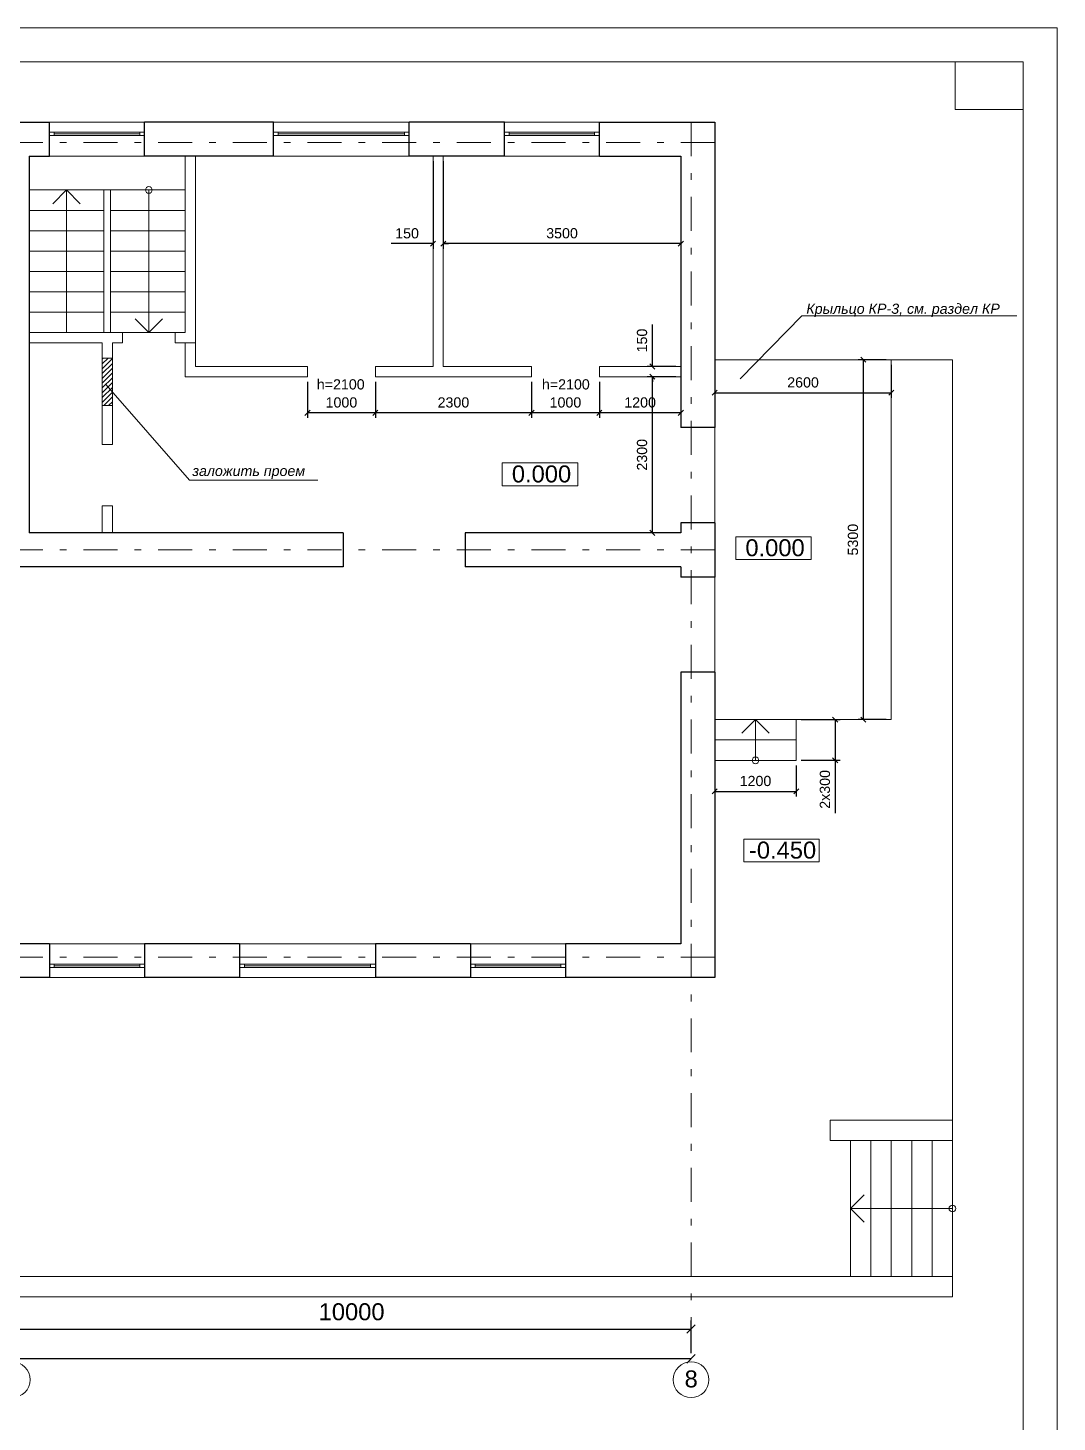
# Model space of a CAD drawing. Header units: metres. Extents: x 315 to 494, y -91 to 12.
# Drawn here: x 432.87 to 448.03, y -70.99 to -50.45 of the extents above; entities that cross this region are included whole.
import ezdxf
from ezdxf.enums import TextEntityAlignment as Align

# ---------------------------------------------------------------- set-up
doc = ezdxf.new("R2010")
doc.units = ezdxf.units.M
doc.header["$MEASUREMENT"] = 0
doc.linetypes.add('( Dashdot )', pattern=[1.001, 0.5, -0.25, 0.001, -0.25])
doc.layers.add('Level 50', color=7, linetype='Continuous', lineweight=0)
doc.styles.get("Standard").update_dxf_attribs({"font": 'times.ttf'})
doc.styles.add('Style-Arial', font='arial.ttf')
doc.styles.add('Style-Arial IF', font='ariali.ttf')
doc.dimstyles.get("Standard").update_dxf_attribs({"dimtxt": 0.18, "dimasz": 0.18, "dimexe": 0.18, "dimexo": 0.0625, "dimgap": 0.09, "dimtad": 0, "dimtih": 1, "dimtoh": 1, "dimdec": 4, "dimzin": 0, "dimdsep": 46, "dimtxsty": 'Standard', "dimcen": 0.09, "dimadec": 0, "dimazin": 0, "dimtfac": 1, "dimtdec": 4, "dimtofl": 0, "dimtmove": 0, "dimatfit": 3, "dimfxl": 1, "dimtolj": 1, "dimtzin": 0, "dimarcsym": 0})

# ---------------------------------------------------------------- blocks, each defined once
blk = doc.blocks.new('*U47')
at = {"layer": 'Level 50', "color": 7, "linetype": 'Continuous', "lineweight": 0}
for p, q in [((-20.487, 14.5), (20.513, 14.5)), ((20.513, 14.5), (20.513, -14.5))]:
    blk.add_line(p, q, dxfattribs=at)
at = {"layer": 'Level 50', "color": 7, "linetype": 'Continuous', "lineweight": 13}
for p, q in [((-18.487, 14), (20.013, 14)), ((19.013, 14), (19.013, 13.3)), ((20.013, 14), (20.013, -14)), ((19.013, 13.3), (20.013, 13.3))]:
    blk.add_line(p, q, dxfattribs=at)
blk = doc.blocks.new('_Oblique')
at = {"color": 0, "linetype": 'ByBlock', "lineweight": -2}
blk.add_line((0.5, 0.5), (-0.5, -0.5), dxfattribs=at)
blk = doc.blocks.new('*D373')
at = {"color": 0, "lineweight": -2, "transparency": 16777216}
for p, q in [((432.64, -69.973), (432.64, -69.491)), ((442.64, -69.973), (442.64, -69.491)), ((432.64, -69.616), (442.64, -69.616))]:
    blk.add_line(p, q, dxfattribs=at)
at = {"layer": 'Defpoints', "color": 0, "lineweight": 0, "transparency": 16777216}
for p in [(442.64, -69.616), (432.64, -70.098), (442.64, -70.098)]:
    blk.add_point(p, dxfattribs=at)
at = {"color": 0, "lineweight": -2, "transparency": 16777216, "xscale": 0.125, "yscale": 0.125, "zscale": 0.125, "rotation": 180}
blk.add_blockref('_Oblique', (432.64, -69.616), dxfattribs=at)
at = {"color": 0, "lineweight": -2, "transparency": 16777216, "xscale": 0.125, "yscale": 0.125, "zscale": 0.125}
blk.add_blockref('_Oblique', (442.64, -69.616), dxfattribs=at)
at = {"color": 0, "lineweight": 0, "transparency": 16777216, "insert": (437.64, -69.363), "char_height": 0.25, "attachment_point": 5, "style": 'Style-Arial'}
blk.add_mtext('\\A1;10000', dxfattribs=at)
blk = doc.blocks.new('*D375')
at = {"color": 0, "lineweight": -2, "transparency": 16777216}
for p, q in [((412.94, -69.973), (412.94, -69.93)), ((442.64, -69.973), (442.64, -69.93)), ((442.64, -70.055), (412.94, -70.055))]:
    blk.add_line(p, q, dxfattribs=at)
at = {"layer": 'Defpoints', "color": 0, "lineweight": 0, "transparency": 16777216}
for p in [(412.94, -70.055), (412.94, -70.098), (442.64, -70.098)]:
    blk.add_point(p, dxfattribs=at)
at = {"color": 0, "lineweight": -2, "transparency": 16777216, "xscale": 0.125, "yscale": 0.125, "zscale": 0.125, "rotation": 180}
blk.add_blockref('_Oblique', (412.94, -70.055), dxfattribs=at)
at = {"color": 0, "lineweight": -2, "transparency": 16777216, "xscale": 0.125, "yscale": 0.125, "zscale": 0.125}
blk.add_blockref('_Oblique', (442.64, -70.055), dxfattribs=at)
at = {"color": 0, "lineweight": 0, "transparency": 16777216, "insert": (427.79, -69.803), "char_height": 0.25, "attachment_point": 5, "style": 'Style-Arial'}
blk.add_mtext('\\A1;29700', dxfattribs=at)
blk = doc.blocks.new('*D381')
at = {"color": 0, "linetype": 'Continuous', "lineweight": -2, "transparency": 16777216}
for p, q in [((438.99, -52.415), (438.99, -53.705)), ((442.49, -52.415), (442.49, -53.705)), ((442.49, -53.63), (438.99, -53.63))]:
    blk.add_line(p, q, dxfattribs=at)
at = {"layer": 'Defpoints', "color": 0, "linetype": 'Continuous', "lineweight": 0, "transparency": 16777216}
for p in [(438.99, -52.34), (442.49, -52.34), (438.99, -53.63)]:
    blk.add_point(p, dxfattribs=at)
at = {"color": 0, "linetype": 'Continuous', "lineweight": -2, "transparency": 16777216, "xscale": 0.075, "yscale": 0.075, "zscale": 0.075, "rotation": 180}
blk.add_blockref('_Oblique', (438.99, -53.63), dxfattribs=at)
at = {"color": 0, "linetype": 'Continuous', "lineweight": -2, "transparency": 16777216, "xscale": 0.075, "yscale": 0.075, "zscale": 0.075}
blk.add_blockref('_Oblique', (442.49, -53.63), dxfattribs=at)
at = {"color": 0, "linetype": 'Continuous', "lineweight": 0, "transparency": 16777216, "insert": (440.74, -53.478), "char_height": 0.15, "attachment_point": 5, "style": 'Style-Arial'}
blk.add_mtext('\\A1;3500', dxfattribs=at)
blk = doc.blocks.new('*D380')
at = {"color": 0, "linetype": 'Continuous', "lineweight": -2, "transparency": 16777216}
for p, q in [((438.84, -52.415), (438.84, -53.705)), ((438.99, -52.415), (438.99, -53.705)), ((438.84, -53.63), (438.224, -53.63)), ((438.99, -53.63), (439.065, -53.63))]:
    blk.add_line(p, q, dxfattribs=at)
at = {"layer": 'Defpoints', "color": 0, "linetype": 'Continuous', "lineweight": 0, "transparency": 16777216}
for p in [(438.84, -52.34), (438.99, -52.34), (438.84, -53.63)]:
    blk.add_point(p, dxfattribs=at)
at = {"color": 0, "linetype": 'Continuous', "lineweight": -2, "transparency": 16777216, "xscale": 0.075, "yscale": 0.075, "zscale": 0.075}
blk.add_blockref('_Oblique', (438.84, -53.63), dxfattribs=at)
at = {"color": 0, "linetype": 'Continuous', "lineweight": -2, "transparency": 16777216, "xscale": 0.075, "yscale": 0.075, "zscale": 0.075, "rotation": 180}
blk.add_blockref('_Oblique', (438.99, -53.63), dxfattribs=at)
at = {"color": 0, "linetype": 'Continuous', "lineweight": 0, "transparency": 16777216, "insert": (438.457, -53.479), "char_height": 0.15, "attachment_point": 5, "style": 'Style-Arial'}
blk.add_mtext('\\A1;150', dxfattribs=at)
blk = doc.blocks.new('*D383')
at = {"color": 0, "linetype": 'Continuous', "lineweight": -2, "transparency": 16777216}
for p, q in [((442.415, -55.59), (441.996, -55.59)), ((442.071, -57.89), (442.071, -55.59)), ((442.415, -57.89), (441.996, -57.89))]:
    blk.add_line(p, q, dxfattribs=at)
at = {"layer": 'Defpoints', "color": 0, "linetype": 'Continuous', "lineweight": 0, "transparency": 16777216}
for p in [(442.071, -55.59), (442.49, -55.59), (442.49, -57.89)]:
    blk.add_point(p, dxfattribs=at)
at = {"color": 0, "linetype": 'Continuous', "lineweight": -2, "transparency": 16777216, "xscale": 0.075, "yscale": 0.075, "zscale": 0.075}
for p, rotation in [((442.071, -55.59), 90), ((442.071, -57.89), 270)]:
    blk.add_blockref('_Oblique', p, dxfattribs=dict(at, rotation=rotation))
at = {"color": 0, "linetype": 'Continuous', "lineweight": 0, "transparency": 16777216, "insert": (441.919, -56.74), "char_height": 0.15, "attachment_point": 5, "rotation": 90, "style": 'Style-Arial'}
blk.add_mtext('\\A1;2300', dxfattribs=at)
blk = doc.blocks.new('*D382')
at = {"color": 0, "linetype": 'Continuous', "lineweight": -2, "transparency": 16777216}
for p, q in [((442.071, -55.44), (442.071, -54.823)), ((442.415, -55.44), (441.996, -55.44)), ((442.415, -55.59), (441.996, -55.59)), ((442.071, -55.59), (442.071, -55.665))]:
    blk.add_line(p, q, dxfattribs=at)
at = {"layer": 'Defpoints', "color": 0, "linetype": 'Continuous', "lineweight": 0, "transparency": 16777216}
for p in [(442.071, -55.44), (442.49, -55.44), (442.49, -55.59)]:
    blk.add_point(p, dxfattribs=at)
at = {"color": 0, "linetype": 'Continuous', "lineweight": -2, "transparency": 16777216, "xscale": 0.075, "yscale": 0.075, "zscale": 0.075}
for p, rotation in [((442.071, -55.44), 270), ((442.071, -55.59), 90)]:
    blk.add_blockref('_Oblique', p, dxfattribs=dict(at, rotation=rotation))
at = {"color": 0, "linetype": 'Continuous', "lineweight": 0, "transparency": 16777216, "insert": (441.919, -55.057), "char_height": 0.15, "attachment_point": 5, "rotation": 90, "style": 'Style-Arial'}
blk.add_mtext('\\A1;150', dxfattribs=at)
blk = doc.blocks.new('*D387')
at = {"color": 0, "linetype": 'Continuous', "lineweight": -2, "transparency": 16777216}
for p, q in [((441.29, -55.665), (441.29, -56.197)), ((442.49, -55.665), (442.49, -56.197)), ((442.49, -56.122), (441.29, -56.122))]:
    blk.add_line(p, q, dxfattribs=at)
at = {"layer": 'Defpoints', "color": 0, "linetype": 'Continuous', "lineweight": 0, "transparency": 16777216}
for p in [(441.29, -55.59), (442.49, -55.59), (441.29, -56.122)]:
    blk.add_point(p, dxfattribs=at)
at = {"color": 0, "linetype": 'Continuous', "lineweight": -2, "transparency": 16777216, "xscale": 0.075, "yscale": 0.075, "zscale": 0.075, "rotation": 180}
blk.add_blockref('_Oblique', (441.29, -56.122), dxfattribs=at)
at = {"color": 0, "linetype": 'Continuous', "lineweight": -2, "transparency": 16777216, "xscale": 0.075, "yscale": 0.075, "zscale": 0.075}
blk.add_blockref('_Oblique', (442.49, -56.122), dxfattribs=at)
at = {"color": 0, "linetype": 'Continuous', "lineweight": 0, "transparency": 16777216, "insert": (441.89, -55.97), "char_height": 0.15, "attachment_point": 5, "style": 'Style-Arial'}
blk.add_mtext('\\A1;1200', dxfattribs=at)
blk = doc.blocks.new('*D384')
at = {"color": 0, "linetype": 'Continuous', "lineweight": -2, "transparency": 16777216}
for p, q in [((440.29, -55.665), (440.29, -56.197)), ((441.29, -55.665), (441.29, -56.197)), ((441.29, -56.122), (440.29, -56.122))]:
    blk.add_line(p, q, dxfattribs=at)
at = {"layer": 'Defpoints', "color": 0, "linetype": 'Continuous', "lineweight": 0, "transparency": 16777216}
for p in [(440.29, -55.59), (441.29, -55.59), (440.29, -56.122)]:
    blk.add_point(p, dxfattribs=at)
at = {"color": 0, "linetype": 'Continuous', "lineweight": -2, "transparency": 16777216, "xscale": 0.075, "yscale": 0.075, "zscale": 0.075, "rotation": 180}
blk.add_blockref('_Oblique', (440.29, -56.122), dxfattribs=at)
at = {"color": 0, "linetype": 'Continuous', "lineweight": -2, "transparency": 16777216, "xscale": 0.075, "yscale": 0.075, "zscale": 0.075}
blk.add_blockref('_Oblique', (441.29, -56.122), dxfattribs=at)
at = {"color": 0, "linetype": 'Continuous', "lineweight": 0, "transparency": 16777216, "insert": (440.79, -55.97), "char_height": 0.15, "attachment_point": 5, "style": 'Style-Arial'}
blk.add_mtext('\\A1;1000', dxfattribs=at)
blk = doc.blocks.new('*D385')
at = {"color": 0, "linetype": 'Continuous', "lineweight": -2, "transparency": 16777216}
for p, q in [((437.99, -55.665), (437.99, -56.197)), ((440.29, -55.665), (440.29, -56.197)), ((440.29, -56.122), (437.99, -56.122))]:
    blk.add_line(p, q, dxfattribs=at)
at = {"layer": 'Defpoints', "color": 0, "linetype": 'Continuous', "lineweight": 0, "transparency": 16777216}
for p in [(437.99, -55.59), (440.29, -55.59), (437.99, -56.122)]:
    blk.add_point(p, dxfattribs=at)
at = {"color": 0, "linetype": 'Continuous', "lineweight": -2, "transparency": 16777216, "xscale": 0.075, "yscale": 0.075, "zscale": 0.075, "rotation": 180}
blk.add_blockref('_Oblique', (437.99, -56.122), dxfattribs=at)
at = {"color": 0, "linetype": 'Continuous', "lineweight": -2, "transparency": 16777216, "xscale": 0.075, "yscale": 0.075, "zscale": 0.075}
blk.add_blockref('_Oblique', (440.29, -56.122), dxfattribs=at)
at = {"color": 0, "linetype": 'Continuous', "lineweight": 0, "transparency": 16777216, "insert": (439.14, -55.97), "char_height": 0.15, "attachment_point": 5, "style": 'Style-Arial'}
blk.add_mtext('\\A1;2300', dxfattribs=at)
blk = doc.blocks.new('*D386')
at = {"color": 0, "linetype": 'Continuous', "lineweight": -2, "transparency": 16777216}
for p, q in [((436.99, -55.665), (436.99, -56.197)), ((437.99, -55.665), (437.99, -56.197)), ((437.99, -56.122), (436.99, -56.122))]:
    blk.add_line(p, q, dxfattribs=at)
at = {"layer": 'Defpoints', "color": 0, "linetype": 'Continuous', "lineweight": 0, "transparency": 16777216}
for p in [(436.99, -55.59), (437.99, -55.59), (436.99, -56.122)]:
    blk.add_point(p, dxfattribs=at)
at = {"color": 0, "linetype": 'Continuous', "lineweight": -2, "transparency": 16777216, "xscale": 0.075, "yscale": 0.075, "zscale": 0.075, "rotation": 180}
blk.add_blockref('_Oblique', (436.99, -56.122), dxfattribs=at)
at = {"color": 0, "linetype": 'Continuous', "lineweight": -2, "transparency": 16777216, "xscale": 0.075, "yscale": 0.075, "zscale": 0.075}
blk.add_blockref('_Oblique', (437.99, -56.122), dxfattribs=at)
at = {"color": 0, "linetype": 'Continuous', "lineweight": 0, "transparency": 16777216, "insert": (437.49, -55.97), "char_height": 0.15, "attachment_point": 5, "style": 'Style-Arial'}
blk.add_mtext('\\A1;1000', dxfattribs=at)
blk = doc.blocks.new('*D408')
at = {"color": 0, "linetype": 'Continuous', "lineweight": -2, "transparency": 16777216}
for p, q in [((445.515, -55.34), (445.103, -55.34)), ((445.178, -55.34), (445.178, -60.64)), ((445.515, -60.64), (445.103, -60.64))]:
    blk.add_line(p, q, dxfattribs=at)
at = {"layer": 'Defpoints', "color": 0, "linetype": 'Continuous', "lineweight": 0, "transparency": 16777216}
for p in [(445.59, -55.34), (445.178, -60.64), (445.59, -60.64)]:
    blk.add_point(p, dxfattribs=at)
at = {"color": 0, "linetype": 'Continuous', "lineweight": -2, "transparency": 16777216, "xscale": 0.075, "yscale": 0.075, "zscale": 0.075}
for p, rotation in [((445.178, -55.34), 90), ((445.178, -60.64), 270)]:
    blk.add_blockref('_Oblique', p, dxfattribs=dict(at, rotation=rotation))
at = {"color": 0, "linetype": 'Continuous', "lineweight": 0, "transparency": 16777216, "insert": (445.026, -57.99), "char_height": 0.15, "attachment_point": 5, "rotation": 90, "style": 'Style-Arial'}
blk.add_mtext('\\A1;5300', dxfattribs=at)
blk = doc.blocks.new('*D409')
at = {"color": 0, "linetype": 'Continuous', "lineweight": -2, "transparency": 16777216}
for p, q in [((442.99, -55.415), (442.99, -55.901)), ((445.59, -55.415), (445.59, -55.901)), ((442.99, -55.826), (445.59, -55.826))]:
    blk.add_line(p, q, dxfattribs=at)
at = {"layer": 'Defpoints', "color": 0, "linetype": 'Continuous', "lineweight": 0, "transparency": 16777216}
for p in [(442.99, -55.34), (445.59, -55.34), (445.59, -55.826)]:
    blk.add_point(p, dxfattribs=at)
at = {"color": 0, "linetype": 'Continuous', "lineweight": -2, "transparency": 16777216, "xscale": 0.075, "yscale": 0.075, "zscale": 0.075, "rotation": 180}
blk.add_blockref('_Oblique', (442.99, -55.826), dxfattribs=at)
at = {"color": 0, "linetype": 'Continuous', "lineweight": -2, "transparency": 16777216, "xscale": 0.075, "yscale": 0.075, "zscale": 0.075}
blk.add_blockref('_Oblique', (445.59, -55.826), dxfattribs=at)
at = {"color": 0, "linetype": 'Continuous', "lineweight": 0, "transparency": 16777216, "insert": (444.29, -55.675), "char_height": 0.15, "attachment_point": 5, "style": 'Style-Arial'}
blk.add_mtext('\\A1;2600', dxfattribs=at)
blk = doc.blocks.new('*D410')
at = {"color": 0, "linetype": 'Continuous', "lineweight": -2, "transparency": 16777216}
for p, q in [((444.19, -61.315), (444.19, -61.772)), ((442.99, -61.615), (442.99, -61.772)), ((442.99, -61.697), (444.19, -61.697))]:
    blk.add_line(p, q, dxfattribs=at)
at = {"layer": 'Defpoints', "color": 0, "linetype": 'Continuous', "lineweight": 0, "transparency": 16777216}
for p in [(444.19, -61.24), (442.99, -61.54), (444.19, -61.697)]:
    blk.add_point(p, dxfattribs=at)
at = {"color": 0, "linetype": 'Continuous', "lineweight": -2, "transparency": 16777216, "xscale": 0.075, "yscale": 0.075, "zscale": 0.075, "rotation": 180}
blk.add_blockref('_Oblique', (442.99, -61.697), dxfattribs=at)
at = {"color": 0, "linetype": 'Continuous', "lineweight": -2, "transparency": 16777216, "xscale": 0.075, "yscale": 0.075, "zscale": 0.075}
blk.add_blockref('_Oblique', (444.19, -61.697), dxfattribs=at)
at = {"color": 0, "linetype": 'Continuous', "lineweight": 0, "transparency": 16777216, "insert": (443.59, -61.545), "char_height": 0.15, "attachment_point": 5, "style": 'Style-Arial'}
blk.add_mtext('\\A1;1200', dxfattribs=at)
blk = doc.blocks.new('*D411')
at = {"color": 0, "linetype": 'Continuous', "lineweight": -2, "transparency": 16777216}
for p, q in [((444.265, -60.64), (444.839, -60.64)), ((444.764, -60.64), (444.764, -61.24)), ((444.265, -61.24), (444.839, -61.24)), ((444.764, -61.24), (444.764, -62.02))]:
    blk.add_line(p, q, dxfattribs=at)
at = {"layer": 'Defpoints', "color": 0, "linetype": 'Continuous', "lineweight": 0, "transparency": 16777216}
for p in [(444.19, -60.64), (444.19, -61.24), (444.764, -61.24)]:
    blk.add_point(p, dxfattribs=at)
at = {"color": 0, "linetype": 'Continuous', "lineweight": -2, "transparency": 16777216, "xscale": 0.075, "yscale": 0.075, "zscale": 0.075}
for p, rotation in [((444.764, -60.64), 90), ((444.764, -61.24), 270)]:
    blk.add_blockref('_Oblique', p, dxfattribs=dict(at, rotation=rotation))
at = {"color": 0, "linetype": 'Continuous', "lineweight": 0, "transparency": 16777216, "insert": (444.613, -61.668), "char_height": 0.15, "attachment_point": 5, "rotation": 90, "style": 'Style-Arial'}
blk.add_mtext('\\A1;2x300', dxfattribs=at)

msp = doc.modelspace()

# ---------------------------------------------------------------- hatches: boundary and pattern name
at = {"linetype": 'Continuous', "lineweight": 0}
h = msp.add_hatch(dxfattribs=at)
h.set_pattern_fill('HATCH', color=1, style=0, pattern_type=2)
h.set_pattern_definition([(45, (434.78902, -56.06367), (-0.0353553, 0.0353553), [])])
h.paths.add_polyline_path([(434.11540634, -55.31526234), (433.96540634, -55.31526234), (433.96540634, -56.01526234), (434.11540634, -56.01526234)])

# ---------------------------------------------------------------- linework, layer by layer
at = {"color": 7, "linetype": 'Continuous', "lineweight": 30}
for p, q in [((432.04040634, -51.84026234), (433.19040634, -51.84026234)), ((441.29040634, -51.84026234), (442.99040634, -51.84026234)), ((432.89040634, -52.34026234), (433.19040634, -52.34026234)), ((441.29040634, -52.34026234), (442.49040634, -52.34026234)), ((437.51540634, -57.89026234), (437.51540634, -58.39026234)), ((442.99040634, -59.94026234), (442.99040634, -64.44026234))]:
    msp.add_line(p, q, dxfattribs=at)
at = {"lineweight": 30}
for p, q in [((433.19040634, -52.34026234), (433.19040634, -51.84026234)), ((434.59040634, -52.34026234), (434.59040634, -51.84026234)), ((436.49040634, -51.84026234), (434.59040634, -51.84026234)), ((436.49040634, -52.34026234), (436.49040634, -51.84026234)), ((438.49040634, -52.34026234), (438.49040634, -51.84026234)), ((439.89040634, -51.84026234), (438.49040634, -51.84026234)), ((439.89040634, -52.34026234), (439.89040634, -51.84026234)), ((441.29040634, -52.34026234), (441.29040634, -51.84026234)), ((442.99040634, -51.84026234), (442.99040634, -56.34026234)), ((432.89040634, -52.34026234), (432.89040634, -57.89026234)), ((436.49040634, -52.34026234), (434.59040634, -52.34026234)), ((439.89040634, -52.34026234), (438.49040634, -52.34026234)), ((442.49040634, -52.34026234), (442.49040634, -56.34026234)), ((442.99040634, -56.34026234), (442.49040634, -56.34026234)), ((437.51540634, -57.89026234), (432.89040634, -57.89026234)), ((442.49040634, -57.89026234), (439.31540634, -57.89026234)), ((439.31540634, -57.89026234), (439.31540634, -58.39026234)), ((442.99040634, -57.74026234), (442.49040634, -57.74026234)), ((442.49040634, -57.74026234), (442.49040634, -57.89026234)), ((442.99040634, -57.74026234), (442.99040634, -58.54026234)), ((437.51540634, -58.39026234), (426.59040634, -58.39026234)), ((442.49040634, -58.39026234), (439.31540634, -58.39026234)), ((442.49040634, -58.39026234), (442.49040634, -58.54026234)), ((442.99040634, -58.54026234), (442.49040634, -58.54026234)), ((442.99040634, -59.94026234), (442.49040634, -59.94026234)), ((442.49040634, -59.94026234), (442.49040634, -63.94026234)), ((433.19040634, -63.94026234), (430.19040634, -63.94026234)), ((433.19040634, -63.94026234), (433.19040634, -64.44026234)), ((434.59040634, -63.94026234), (434.59040634, -64.44026234)), ((435.99040634, -63.94026234), (434.59040634, -63.94026234)), ((435.99040634, -63.94026234), (435.99040634, -64.44026234)), ((437.99040634, -63.94026234), (437.99040634, -64.44026234)), ((439.39040634, -63.94026234), (437.99040634, -63.94026234)), ((439.39040634, -63.94026234), (439.39040634, -64.44026234)), ((442.49040634, -63.94026234), (440.79040634, -63.94026234)), ((440.79040634, -63.94026234), (440.79040634, -64.44026234)), ((433.19040634, -64.44026234), (431.69040634, -64.44026234)), ((435.99040634, -64.44026234), (434.59040634, -64.44026234)), ((439.39040634, -64.44026234), (437.99040634, -64.44026234)), ((442.99040634, -64.44026234), (440.79040634, -64.44026234))]:
    msp.add_line(p, q, dxfattribs=at)
at = {"color": 1, "linetype": '( Dashdot )', "lineweight": 0}
for p, q in [((442.64040634, -51.84026234), (442.64040634, -70.09831554)), ((442.99040634, -52.14026234), (409.70207287, -52.14026234)), ((442.99040634, -58.14026234), (409.70207287, -58.14026234)), ((442.99040634, -64.14026234), (409.70207287, -64.14026234))]:
    msp.add_line(p, q, dxfattribs=at)
at = {"color": 7, "linetype": 'Continuous', "lineweight": 0}
for p, q in [((434.52040634, -52.01526234), (433.26040634, -52.01526234)), ((438.42040634, -52.01526234), (436.56040634, -52.01526234)), ((441.22040634, -52.01526234), (439.96040634, -52.01526234)), ((432.89040634, -53.14026234), (433.99040634, -53.14026234)), ((434.09040634, -53.14026234), (435.19040634, -53.14026234)), ((432.89040634, -53.44026234), (433.99040634, -53.44026234)), ((434.09040634, -53.44026234), (435.19040634, -53.44026234)), ((432.89040634, -53.74026234), (433.99040634, -53.74026234)), ((434.09040634, -53.74026234), (435.19040634, -53.74026234)), ((432.89040634, -54.04026234), (433.99040634, -54.04026234)), ((434.09040634, -54.04026234), (435.19040634, -54.04026234)), ((432.89040634, -54.34026234), (433.99040634, -54.34026234)), ((434.09040634, -54.34026234), (435.19040634, -54.34026234)), ((432.89040634, -54.64026234), (433.99040634, -54.64026234)), ((434.09040634, -54.64026234), (435.19040634, -54.64026234)), ((443.36346931, -55.62124414), (444.27305685, -54.69193806)), ((444.27305685, -54.69193806), (447.43953863, -54.69193806)), ((432.89040634, -54.94026234), (433.99040634, -54.94026234)), ((442.99040634, -56.34026234), (442.99040634, -57.74026234)), ((442.99040634, -58.54026234), (442.99040634, -59.94026234)), ((434.52040634, -64.26526234), (433.26040634, -64.26526234)), ((437.92040634, -64.26526234), (436.06040634, -64.26526234)), ((440.72040634, -64.26526234), (439.46040634, -64.26526234)), ((445.19249526, -67.63817343), (444.99040634, -67.84026234)), ((444.99040634, -67.84026234), (446.49040634, -67.84026234)), ((445.19249526, -68.04235126), (444.99040634, -67.84026234))]:
    msp.add_line(p, q, dxfattribs=at)
at = {"lineweight": 13}
for p, q in [((435.19040634, -52.34026234), (435.19040634, -54.94026234)), ((435.34040634, -52.34026234), (435.34040634, -55.09026234)), ((434.09040634, -52.84026234), (434.09040634, -54.94026234)), ((434.26540634, -54.94026234), (434.26540634, -55.09026234)), ((434.26540634, -54.94026234), (435.04040634, -54.94026234)), ((435.04040634, -54.94026234), (435.04040634, -55.09026234)), ((435.19040634, -54.94026234), (435.04040634, -54.94026234)), ((433.96540634, -55.09026234), (433.96540634, -55.31526234)), ((434.11540634, -55.09026234), (434.26540634, -55.09026234)), ((434.11540634, -55.09026234), (434.11540634, -55.31526234)), ((435.04040634, -55.09026234), (435.34040634, -55.09026234)), ((433.96540634, -55.31526234), (434.11540634, -55.31526234)), ((433.96540634, -56.01526234), (433.96540634, -56.59026234)), ((433.96540634, -56.01526234), (434.11540634, -56.01526234)), ((434.11540634, -56.01526234), (434.11540634, -56.59026234)), ((433.96540634, -57.49026234), (434.11540634, -57.49026234)), ((433.96540634, -57.49026234), (433.96540634, -57.89026234)), ((434.11540634, -57.49026234), (434.11540634, -57.89026234))]:
    msp.add_line(p, q, dxfattribs=at)
at = {"color": 1, "linetype": 'Continuous', "lineweight": 13}
for p, q in [((438.84040634, -52.34026234), (438.84040634, -55.44026234)), ((438.99040634, -52.34026234), (438.99040634, -55.44026234)), ((435.19040634, -55.09026234), (435.19040634, -55.59026234)), ((435.34040634, -55.09026234), (435.34040634, -55.44026234)), ((436.99040634, -55.44026234), (435.34040634, -55.44026234)), ((436.99040634, -55.44026234), (436.99040634, -55.59026234)), ((438.84040634, -55.44026234), (437.99040634, -55.44026234)), ((437.99040634, -55.44026234), (437.99040634, -55.59026234)), ((440.29040634, -55.44026234), (438.99040634, -55.44026234)), ((440.29040634, -55.44026234), (440.29040634, -55.59026234)), ((442.49040634, -55.44026234), (441.29040634, -55.44026234)), ((441.29040634, -55.44026234), (441.29040634, -55.59026234)), ((442.99040634, -55.34026234), (445.59040634, -55.34026234)), ((445.59040634, -55.34026234), (445.59040634, -60.64026234)), ((436.99040634, -55.59026234), (435.19040634, -55.59026234)), ((440.29040634, -55.59026234), (437.99040634, -55.59026234)), ((442.49040634, -55.59026234), (441.29040634, -55.59026234)), ((445.59040634, -60.64026234), (442.99040634, -60.64026234)), ((443.38831742, -60.84235126), (443.59040634, -60.64026234)), ((443.59040634, -60.64026234), (443.59040634, -61.24026234)), ((443.79249526, -60.84235126), (443.59040634, -60.64026234)), ((444.19040634, -60.64026234), (444.19040634, -61.24026234)), ((444.19040634, -61.24026234), (442.99040634, -61.24026234))]:
    msp.add_line(p, q, dxfattribs=at)
at = {"color": 7, "linetype": 'Continuous', "lineweight": 13}
for p, q in [((432.89040634, -52.84026234), (435.19040634, -52.84026234)), ((433.23831742, -53.04235126), (433.44040634, -52.84026234)), ((433.44040634, -54.94026234), (433.44040634, -52.84026234)), ((433.64249526, -53.04235126), (433.44040634, -52.84026234)), ((433.99040634, -52.84026234), (433.99040634, -54.94026234)), ((434.65290634, -54.94026234), (434.65290634, -52.84026234)), ((434.45081742, -54.73817343), (434.65290634, -54.94026234)), ((434.85499526, -54.73817343), (434.65290634, -54.94026234)), ((434.11540634, -54.94026234), (432.89040634, -54.94026234)), ((434.11540634, -54.94026234), (434.26540634, -54.94026234)), ((433.96540634, -55.09026234), (432.89040634, -55.09026234)), ((433.96540634, -56.59026234), (434.11540634, -56.59026234))]:
    msp.add_line(p, q, dxfattribs=at)
at = {"lineweight": 0}
for p, q in [((442.99040634, -55.34026234), (446.49040634, -55.34026234)), ((446.49040634, -55.34026234), (446.49040634, -69.14026234)), ((444.69040634, -66.54026234), (446.49040634, -66.54026234)), ((444.69040634, -66.54026234), (444.69040634, -66.84026234)), ((444.69040634, -66.84026234), (446.49040634, -66.84026234)), ((444.99040634, -66.84026234), (444.99040634, -68.84026234)), ((445.29040634, -66.84026234), (445.29040634, -68.84026234)), ((445.59040634, -66.84026234), (445.59040634, -68.84026234)), ((445.89040634, -66.84026234), (445.89040634, -68.84026234)), ((446.19040634, -66.84026234), (446.19040634, -68.84026234)), ((410.51785414, -68.84026234), (446.49040634, -68.84026234)), ((410.51785414, -69.14026234), (446.49040634, -69.14026234))]:
    msp.add_line(p, q, dxfattribs=at)
at = {"color": 1, "linetype": 'Continuous', "lineweight": 0}
for p, q in [((434.02504569, -55.71011212), (435.25189282, -57.1123707)), ((435.25189282, -57.1123707), (437.1410124, -57.1123707)), ((444.19040634, -60.94026234), (442.99040634, -60.94026234))]:
    msp.add_line(p, q, dxfattribs=at)
at = {"color": 7, "linetype": 'Continuous', "lineweight": 0, "flags": 128}
for points in [[(434.59040634, -52.34026234), (433.19040634, -52.34026234), (433.19040634, -51.84026234), (434.59040634, -51.84026234), (434.59040634, -52.34026234)], [(438.49040634, -52.34026234), (436.49040634, -52.34026234), (436.49040634, -51.84026234), (438.49040634, -51.84026234), (438.49040634, -52.34026234)], [(441.29040634, -52.34026234), (439.89040634, -52.34026234), (439.89040634, -51.84026234), (441.29040634, -51.84026234), (441.29040634, -52.34026234)], [(434.59040634, -52.04026234), (433.19040634, -52.04026234), (433.19040634, -51.99026234), (434.59040634, -51.99026234), (434.59040634, -52.04026234)], [(438.49040634, -52.04026234), (436.49040634, -52.04026234), (436.49040634, -51.99026234), (438.49040634, -51.99026234), (438.49040634, -52.04026234)], [(441.29040634, -52.04026234), (439.89040634, -52.04026234), (439.89040634, -51.99026234), (441.29040634, -51.99026234), (441.29040634, -52.04026234)], [(434.59040634, -63.94026234), (433.19040634, -63.94026234), (433.19040634, -64.44026234), (434.59040634, -64.44026234), (434.59040634, -63.94026234)], [(437.99040634, -63.94026234), (435.99040634, -63.94026234), (435.99040634, -64.44026234), (437.99040634, -64.44026234), (437.99040634, -63.94026234)], [(440.79040634, -63.94026234), (439.39040634, -63.94026234), (439.39040634, -64.44026234), (440.79040634, -64.44026234), (440.79040634, -63.94026234)], [(434.59040634, -64.24026234), (433.19040634, -64.24026234), (433.19040634, -64.29026234), (434.59040634, -64.29026234), (434.59040634, -64.24026234)], [(437.99040634, -64.24026234), (435.99040634, -64.24026234), (435.99040634, -64.29026234), (437.99040634, -64.29026234), (437.99040634, -64.24026234)], [(440.79040634, -64.24026234), (439.39040634, -64.24026234), (439.39040634, -64.29026234), (440.79040634, -64.29026234), (440.79040634, -64.24026234)]]:
    msp.add_lwpolyline(points, close=True, dxfattribs=at)
at = {"color": 7, "linetype": 'Continuous', "lineweight": 13, "flags": 128}
for points in [[(433.26040634, -52.04026234), (433.19040634, -52.04026234), (433.19040634, -51.99026234), (433.26040634, -51.99026234), (433.26040634, -52.04026234)], [(434.59040634, -52.04026234), (434.52040634, -52.04026234), (434.52040634, -51.99026234), (434.59040634, -51.99026234), (434.59040634, -52.04026234)], [(436.56040634, -52.04026234), (436.49040634, -52.04026234), (436.49040634, -51.99026234), (436.56040634, -51.99026234), (436.56040634, -52.04026234)], [(438.49040634, -52.04026234), (438.42040634, -52.04026234), (438.42040634, -51.99026234), (438.49040634, -51.99026234), (438.49040634, -52.04026234)], [(439.96040634, -52.04026234), (439.89040634, -52.04026234), (439.89040634, -51.99026234), (439.96040634, -51.99026234), (439.96040634, -52.04026234)], [(441.29040634, -52.04026234), (441.22040634, -52.04026234), (441.22040634, -51.99026234), (441.29040634, -51.99026234), (441.29040634, -52.04026234)], [(439.86043538, -56.86075214), (440.97108958, -56.86075214), (440.97108958, -57.19636272), (439.86043538, -57.19636272), (439.86043538, -56.86075214)], [(443.30058105, -57.94770998), (444.41123524, -57.94770998), (444.41123524, -58.28332055), (443.30058105, -58.28332055), (443.30058105, -57.94770998)], [(443.41663415, -62.40081442), (444.52728835, -62.40081442), (444.52728835, -62.73642499), (443.41663415, -62.73642499), (443.41663415, -62.40081442)], [(433.26040634, -64.24026234), (433.19040634, -64.24026234), (433.19040634, -64.29026234), (433.26040634, -64.29026234), (433.26040634, -64.24026234)], [(434.59040634, -64.24026234), (434.52040634, -64.24026234), (434.52040634, -64.29026234), (434.59040634, -64.29026234), (434.59040634, -64.24026234)], [(436.06040634, -64.24026234), (435.99040634, -64.24026234), (435.99040634, -64.29026234), (436.06040634, -64.29026234), (436.06040634, -64.24026234)], [(437.99040634, -64.24026234), (437.92040634, -64.24026234), (437.92040634, -64.29026234), (437.99040634, -64.29026234), (437.99040634, -64.24026234)], [(439.46040634, -64.24026234), (439.39040634, -64.24026234), (439.39040634, -64.29026234), (439.46040634, -64.29026234), (439.46040634, -64.24026234)], [(440.79040634, -64.24026234), (440.72040634, -64.24026234), (440.72040634, -64.29026234), (440.79040634, -64.29026234), (440.79040634, -64.24026234)]]:
    msp.add_lwpolyline(points, close=True, dxfattribs=at)
at = {"color": 1, "linetype": 'Continuous', "lineweight": 13, "flags": 128}
msp.add_lwpolyline([(433.96540634, -55.31526234), (433.96540634, -56.01526234), (434.11540634, -56.01526234), (434.11540634, -55.31526234), (433.96540634, -55.31526234)], close=True, dxfattribs=at)
at = {"color": 1, "linetype": 'Continuous', "lineweight": 0, "flags": 128}
msp.add_lwpolyline([(434.11540634, -55.31526234), (433.96540634, -55.31526234), (433.96540634, -56.01526234), (434.11540634, -56.01526234), (434.11540634, -55.31526234)], close=True, dxfattribs=at)
at = {"color": 7, "linetype": 'Continuous', "lineweight": 13}
for centre, radius in [((434.65290634, -52.84026234), 0.04900933), ((432.64040634, -70.36167098), 0.26335544), ((442.64040634, -70.36167098), 0.26335544)]:
    msp.add_circle(centre, radius, dxfattribs=at)
at = {"color": 1, "linetype": 'Continuous', "lineweight": 13}
msp.add_circle((443.59040634, -61.24026234), 0.04900933, dxfattribs=at)
at = {"color": 7, "linetype": 'Continuous', "lineweight": 0}
msp.add_circle((446.49040634, -67.84026234), 0.04900933, dxfattribs=at)

# ---------------------------------------------------------------- block references
at = {"layer": 'Level 50', "color": 7, "linetype": 'Continuous', "lineweight": 13}
msp.add_blockref('*U47', (427.52032719, -64.95302044), dxfattribs=at)

# ---------------------------------------------------------------- texts
at = {"color": 7, "linetype": 'Continuous', "lineweight": 0, "style": 'Style-Arial IF'}
msp.add_text('Крыльцо КР-3, см. раздел КР', height=0.15, dxfattribs=at).set_placement((444.33873851, -54.51413689), align=Align.TOP_LEFT)
at = {"color": 1, "linetype": 'Continuous', "lineweight": 0}
for s, style, p in [('h=2100', 'Style-Arial', (437.12756039, -55.62789007)), ('h=2100', 'Style-Arial', (440.44336344, -55.62789007)), ('заложить проем', 'Style-Arial IF', (435.29452457, -56.90256532))]:
    msp.add_text(s, height=0.15, dxfattribs=dict(at, style=style)).set_placement(p, align=Align.TOP_LEFT)
at = {"color": 7, "linetype": 'Continuous', "lineweight": 13, "style": 'Style-Arial'}
for s, p in [('0.000', (440.00062771, -56.89706626)), ('0.000', (443.44077337, -57.98402409)), ('-0.450', (443.49341054, -62.43712853))]:
    msp.add_text(s, height=0.25, dxfattribs=at).set_placement(p, align=Align.TOP_LEFT)
at = {"color": 7, "linetype": 'Continuous', "lineweight": 30, "style": 'Style-Arial'}
msp.add_text('8', height=0.25, dxfattribs=at).set_placement((442.54541822, -70.22495783), align=Align.TOP_LEFT)

# ---------------------------------------------------------------- dimensions: what is measured, and where the dimension line sits
at = {"color": 1, "linetype": 'Continuous', "lineweight": 0}
for base, p1, p2, angle, picture, middle in [((438.84040634, -53.63013474), (438.99040634, -52.34026234), (438.84040634, -52.34026234), 180, '*D380', (438.45701616, -53.63013474)), ((442.07060495, -55.44026234), (442.49040634, -55.59026234), (442.49040634, -55.44026234), 90, '*D382', (442.07060495, -55.05687216))]:
    dim = msp.add_linear_dim(base=base, p1=p1, p2=p2, angle=angle, dimstyle='Standard', override={"dimtxt": 0.15, "dimasz": 0.075, "dimexe": 0.075, "dimexo": 0.075, "dimgap": 0.075, "dimtad": 1, "dimtih": 0, "dimtoh": 0, "dimlfac": 1000, "dimzin": 11, "dimtxsty": 'Style-Arial', "dimblk": 'Oblique', "dimfrac": 2, "dimtzin": 11}, dxfattribs=at)
    dim.commit()
    dim.dimension.update_dxf_attribs({"geometry": picture, "text_midpoint": middle, "dimtype": 160})
for base, p1, p2, angle, picture, middle in [((438.99040634, -53.63013474), (442.49040634, -52.34026234), (438.99040634, -52.34026234), 180, '*D381', (440.74040634, -53.47849764)), ((445.17757625, -60.64026234), (445.59040634, -55.34026234), (445.59040634, -60.64026234), 270, '*D408', (445.02593914, -57.99026234)), ((436.99040634, -56.12163717), (437.99040634, -55.59026234), (436.99040634, -55.59026234), 180, '*D386', (437.49040634, -55.97005122)), ((437.99040634, -56.12163717), (440.29040634, -55.59026234), (437.99040634, -55.59026234), 180, '*D385', (439.14040634, -55.97000006)), ((440.29040634, -56.12163717), (441.29040634, -55.59026234), (440.29040634, -55.59026234), 180, '*D384', (440.79040634, -55.97005122)), ((441.29040634, -56.12163717), (442.49040634, -55.59026234), (441.29040634, -55.59026234), 180, '*D387', (441.89040634, -55.97005122)), ((442.07060495, -55.59026234), (442.49040634, -57.89026234), (442.49040634, -55.59026234), 90, '*D383', (441.91896784, -56.74026234))]:
    dim = msp.add_linear_dim(base=base, p1=p1, p2=p2, angle=angle, dimstyle='Standard', override={"dimtxt": 0.15, "dimasz": 0.075, "dimexe": 0.075, "dimexo": 0.075, "dimgap": 0.075, "dimtad": 1, "dimtih": 0, "dimtoh": 0, "dimlfac": 1000, "dimzin": 11, "dimtxsty": 'Style-Arial', "dimblk": 'Oblique', "dimfrac": 2, "dimtzin": 11}, dxfattribs=at)
    dim.commit()
    dim.dimension.update_dxf_attribs({"geometry": picture, "text_midpoint": middle})
for base, p1, p2, picture, middle in [((445.59040634, -55.82618116), (442.99040634, -55.34026234), (445.59040634, -55.34026234), '*D409', (444.29040634, -55.67459521)), ((444.19040634, -61.69668456), (442.99040634, -61.54026234), (444.19040634, -61.24026234), '*D410', (443.59040634, -61.54509861))]:
    dim = msp.add_linear_dim(base=base, p1=p1, p2=p2, dimstyle='Standard', override={"dimtxt": 0.15, "dimasz": 0.075, "dimexe": 0.075, "dimexo": 0.075, "dimgap": 0.075, "dimtad": 1, "dimtih": 0, "dimtoh": 0, "dimlfac": 1000, "dimzin": 11, "dimtxsty": 'Style-Arial', "dimblk": 'Oblique', "dimfrac": 2, "dimtzin": 11}, dxfattribs=at)
    dim.commit()
    dim.dimension.update_dxf_attribs({"geometry": picture, "text_midpoint": middle})
dim = msp.add_linear_dim(base=(444.76443311, -61.24026234), p1=(444.19040634, -60.64026234), p2=(444.19040634, -61.24026234), angle=270, text='2x300', dimstyle='Standard', override={"dimtxt": 0.15, "dimasz": 0.075, "dimexe": 0.075, "dimexo": 0.075, "dimgap": 0.075, "dimtad": 1, "dimtih": 0, "dimtoh": 0, "dimlfac": 1000, "dimzin": 11, "dimtxsty": 'Style-Arial', "dimblk": 'Oblique', "dimfrac": 2, "dimtzin": 11}, dxfattribs=at)
dim.commit()
dim.dimension.update_dxf_attribs({"geometry": '*D411', "text_midpoint": (444.612796, -61.66764979)})
at = {"color": 5, "lineweight": 0}
dim = msp.add_linear_dim(base=(442.64040634, -69.61573566), p1=(432.64040634, -70.09831554), p2=(442.64040634, -70.09831554), dimstyle='Standard', override={"dimtxt": 0.25, "dimasz": 0.125, "dimexe": 0.125, "dimexo": 0.125, "dimgap": 0.125, "dimtad": 1, "dimtih": 0, "dimtoh": 0, "dimlfac": 1000, "dimzin": 11, "dimtxsty": 'Style-Arial', "dimblk": 'Oblique', "dimfrac": 2, "dimtzin": 11}, dxfattribs=at)
dim.commit()
dim.dimension.update_dxf_attribs({"geometry": '*D373', "text_midpoint": (437.64040634, -69.36309241)})
dim = msp.add_linear_dim(base=(412.94040634, -70.05549723), p1=(442.64040634, -70.09831554), p2=(412.94040634, -70.09831554), angle=180, dimstyle='Standard', override={"dimtxt": 0.25, "dimasz": 0.125, "dimexe": 0.125, "dimexo": 0.125, "dimgap": 0.125, "dimtad": 1, "dimtih": 0, "dimtoh": 0, "dimlfac": 1000, "dimzin": 11, "dimtxsty": 'Style-Arial', "dimblk": 'Oblique', "dimfrac": 2, "dimtzin": 11}, dxfattribs=at)
dim.commit()
dim.dimension.update_dxf_attribs({"geometry": '*D375', "text_midpoint": (427.79040634, -69.80285398)})

doc.saveas('drawing.dxf')
